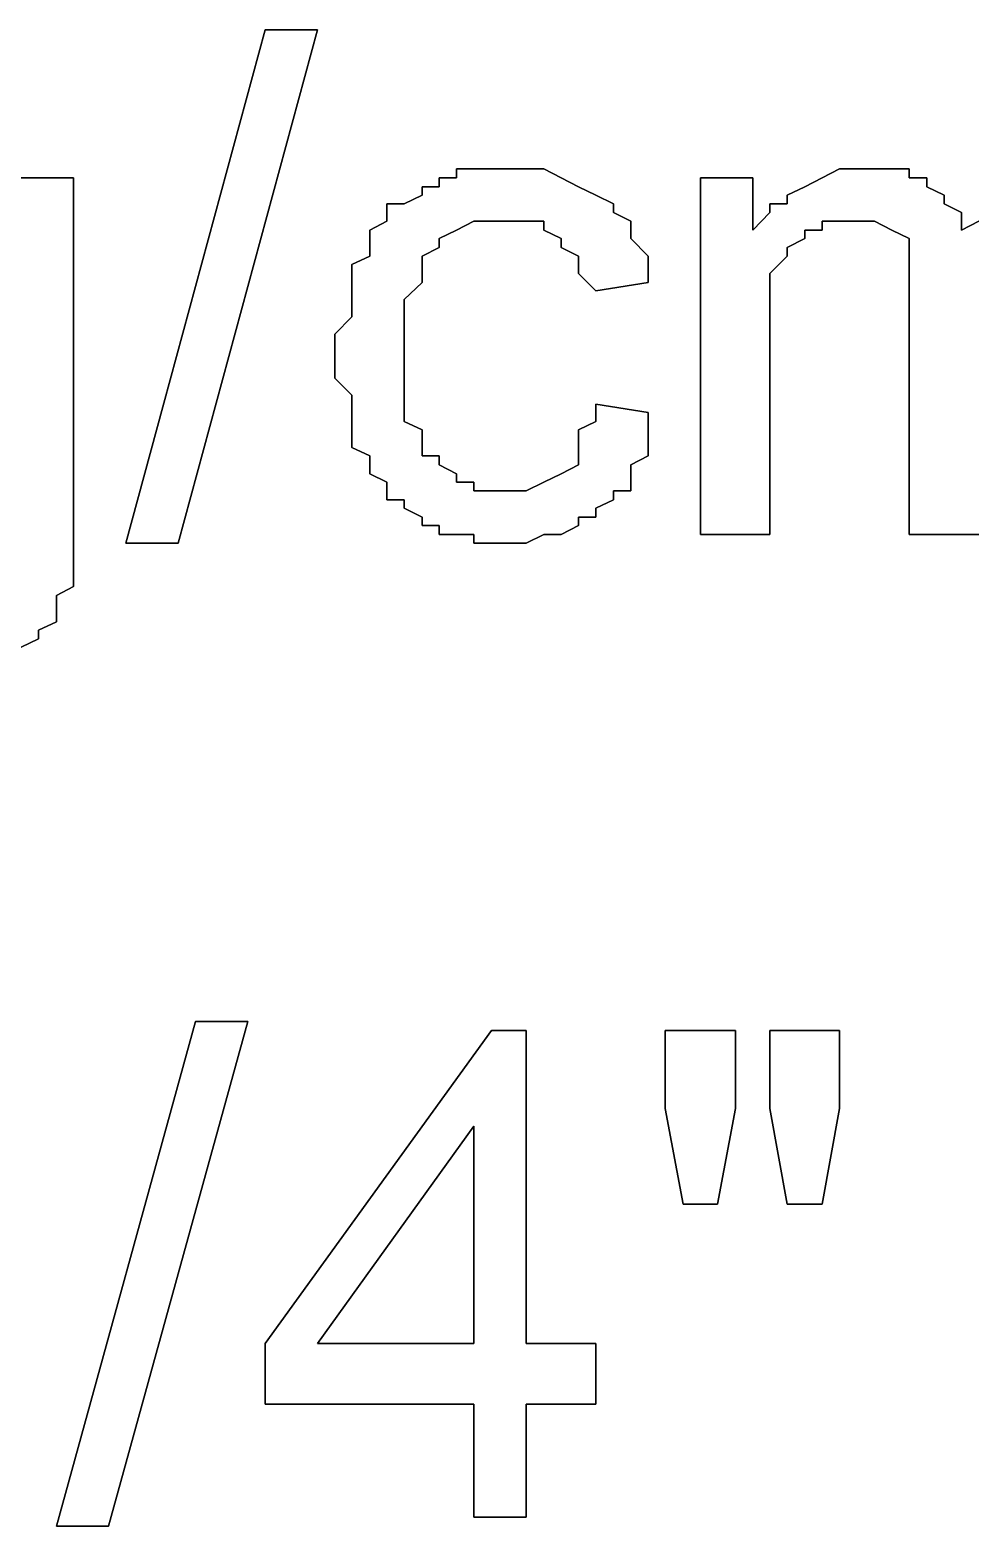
# Model space of a CAD drawing. Header units: metres. Extents: x 2.9 to 42.8, y 1.7 to 28.7.
# Drawn here: x 40.5677 to 40.7582, y 23.2604 to 23.5638 of the extents above; entities that cross this region are included whole.
import ezdxf

# ---------------------------------------------------------------- set-up
doc = ezdxf.new("R2010")
doc.units = ezdxf.units.M
doc.layers.add('GRIS', color=8, linetype='Continuous')

msp = doc.modelspace()

# ---------------------------------------------------------------- linework, layer by layer
at = {"layer": 'GRIS', "lineweight": -3}
for points in [[(40.6153, 23.5638), (40.5871, 23.4597), (40.6153, 23.5638)], [(40.5977, 23.4597), (40.6259, 23.5638), (40.5977, 23.4597)], [(40.6259, 23.5638), (40.6153, 23.5638), (40.6259, 23.5638)], [(40.6576, 23.5356), (40.6541, 23.5356), (40.6576, 23.5356)], [(40.6541, 23.5356), (40.6541, 23.5338), (40.6541, 23.5356)], [(40.6612, 23.5356), (40.6576, 23.5356), (40.6612, 23.5356)], [(40.6647, 23.5356), (40.6612, 23.5356), (40.6647, 23.5356)], [(40.6682, 23.5356), (40.6647, 23.5356), (40.6682, 23.5356)], [(40.6718, 23.5356), (40.6682, 23.5356), (40.6718, 23.5356)], [(40.6753, 23.5338), (40.6718, 23.5356), (40.6753, 23.5338)], [(40.7317, 23.5356), (40.7282, 23.5338), (40.7317, 23.5356)], [(40.7353, 23.5356), (40.7317, 23.5356), (40.7353, 23.5356)], [(40.7388, 23.5356), (40.7353, 23.5356), (40.7388, 23.5356)], [(40.7423, 23.5356), (40.7388, 23.5356), (40.7423, 23.5356)], [(40.7458, 23.5356), (40.7423, 23.5356), (40.7458, 23.5356)], [(40.7458, 23.5338), (40.7458, 23.5356), (40.7458, 23.5338)], [(40.5765, 23.5338), (40.5659, 23.5338), (40.5765, 23.5338)], [(40.5765, 23.4721), (40.5765, 23.5338), (40.5765, 23.4721)], [(40.6506, 23.532), (40.6471, 23.532), (40.6506, 23.532)], [(40.6471, 23.532), (40.6471, 23.5303), (40.6471, 23.532)], [(40.6541, 23.5338), (40.6506, 23.5338), (40.6541, 23.5338)], [(40.6506, 23.5338), (40.6506, 23.532), (40.6506, 23.5338)], [(40.6788, 23.532), (40.6753, 23.5338), (40.6788, 23.532)], [(40.6823, 23.5303), (40.6788, 23.532), (40.6823, 23.5303)], [(40.7141, 23.5338), (40.7035, 23.5338), (40.7141, 23.5338)], [(40.7035, 23.5338), (40.7035, 23.4615), (40.7035, 23.5338)], [(40.7141, 23.5232), (40.7141, 23.5338), (40.7141, 23.5232)], [(40.7247, 23.532), (40.7211, 23.5303), (40.7247, 23.532)], [(40.7282, 23.5338), (40.7247, 23.532), (40.7282, 23.5338)], [(40.7494, 23.5338), (40.7458, 23.5338), (40.7494, 23.5338)], [(40.7494, 23.532), (40.7494, 23.5338), (40.7494, 23.532)], [(40.7529, 23.5303), (40.7494, 23.532), (40.7529, 23.5303)], [(40.6471, 23.5303), (40.6435, 23.5285), (40.6471, 23.5303)], [(40.6859, 23.5285), (40.6823, 23.5303), (40.6859, 23.5285)], [(40.7211, 23.5303), (40.7211, 23.5285), (40.7211, 23.5303)], [(40.7529, 23.5285), (40.7529, 23.5303), (40.7529, 23.5285)], [(40.6435, 23.5285), (40.64, 23.5285), (40.6435, 23.5285)], [(40.64, 23.5285), (40.64, 23.5268), (40.64, 23.5285)], [(40.64, 23.5268), (40.64, 23.525), (40.64, 23.5268)], [(40.6859, 23.5268), (40.6859, 23.5285), (40.6859, 23.5268)], [(40.6894, 23.525), (40.6859, 23.5268), (40.6894, 23.525)], [(40.7176, 23.5268), (40.7141, 23.5232), (40.7176, 23.5268)], [(40.7211, 23.5285), (40.7176, 23.5285), (40.7211, 23.5285)], [(40.7176, 23.5285), (40.7176, 23.5268), (40.7176, 23.5285)], [(40.7564, 23.5268), (40.7529, 23.5285), (40.7564, 23.5268)], [(40.7564, 23.525), (40.7564, 23.5268), (40.7564, 23.525)], [(40.64, 23.525), (40.6365, 23.5232), (40.64, 23.525)], [(40.6365, 23.5232), (40.6365, 23.5197), (40.6365, 23.5232)], [(40.6506, 23.5215), (40.6541, 23.5232), (40.6506, 23.5215)], [(40.6541, 23.5232), (40.6576, 23.525), (40.6541, 23.5232)], [(40.6576, 23.525), (40.6612, 23.525), (40.6576, 23.525)], [(40.6612, 23.525), (40.6647, 23.525), (40.6612, 23.525)], [(40.6647, 23.525), (40.6682, 23.525), (40.6647, 23.525)], [(40.6682, 23.525), (40.6718, 23.525), (40.6682, 23.525)], [(40.6718, 23.525), (40.6718, 23.5232), (40.6718, 23.525)], [(40.6718, 23.5232), (40.6753, 23.5215), (40.6718, 23.5232)], [(40.6894, 23.5232), (40.6894, 23.525), (40.6894, 23.5232)], [(40.6894, 23.5215), (40.6894, 23.5232), (40.6894, 23.5215)], [(40.7247, 23.5215), (40.7247, 23.5232), (40.7247, 23.5215)], [(40.7247, 23.5232), (40.7282, 23.5232), (40.7247, 23.5232)], [(40.7282, 23.5232), (40.7282, 23.525), (40.7282, 23.5232)], [(40.7282, 23.525), (40.7317, 23.525), (40.7282, 23.525)], [(40.7317, 23.525), (40.7353, 23.525), (40.7317, 23.525)], [(40.7353, 23.525), (40.7388, 23.525), (40.7353, 23.525)], [(40.7388, 23.525), (40.7423, 23.5232), (40.7388, 23.525)], [(40.7423, 23.5232), (40.7458, 23.5215), (40.7423, 23.5232)], [(40.7599, 23.525), (40.7564, 23.5232), (40.7599, 23.525)], [(40.7564, 23.5232), (40.7564, 23.525), (40.7564, 23.5232)], [(40.6365, 23.5197), (40.6365, 23.5179), (40.6365, 23.5197)], [(40.6471, 23.5179), (40.6506, 23.5197), (40.6471, 23.5179)], [(40.6506, 23.5197), (40.6506, 23.5215), (40.6506, 23.5197)], [(40.6753, 23.5215), (40.6753, 23.5197), (40.6753, 23.5215)], [(40.6753, 23.5197), (40.6788, 23.5179), (40.6753, 23.5197)], [(40.6929, 23.5179), (40.6894, 23.5215), (40.6929, 23.5179)], [(40.7211, 23.5197), (40.7247, 23.5215), (40.7211, 23.5197)], [(40.7211, 23.5179), (40.7211, 23.5197), (40.7211, 23.5179)], [(40.7458, 23.5215), (40.7458, 23.5197), (40.7458, 23.5215)], [(40.7458, 23.5197), (40.7458, 23.5179), (40.7458, 23.5197)], [(40.6365, 23.5179), (40.6329, 23.5162), (40.6365, 23.5179)], [(40.6471, 23.5162), (40.6471, 23.5179), (40.6471, 23.5162)], [(40.6788, 23.5179), (40.6788, 23.5162), (40.6788, 23.5179)], [(40.6929, 23.5162), (40.6929, 23.5179), (40.6929, 23.5162)], [(40.7176, 23.5144), (40.7211, 23.5179), (40.7176, 23.5144)], [(40.7458, 23.5179), (40.7458, 23.5162), (40.7458, 23.5179)], [(40.6329, 23.5162), (40.6329, 23.5144), (40.6329, 23.5162)], [(40.6329, 23.5144), (40.6329, 23.5126), (40.6329, 23.5144)], [(40.6471, 23.5144), (40.6471, 23.5162), (40.6471, 23.5144)], [(40.6471, 23.5126), (40.6471, 23.5144), (40.6471, 23.5126)], [(40.6788, 23.5162), (40.6788, 23.5144), (40.6788, 23.5162)], [(40.6788, 23.5144), (40.6823, 23.5109), (40.6788, 23.5144)], [(40.6929, 23.5144), (40.6929, 23.5162), (40.6929, 23.5144)], [(40.6929, 23.5126), (40.6929, 23.5144), (40.6929, 23.5126)], [(40.7176, 23.5126), (40.7176, 23.5144), (40.7176, 23.5126)], [(40.7458, 23.5162), (40.7458, 23.5144), (40.7458, 23.5162)], [(40.7458, 23.5144), (40.7458, 23.5109), (40.7458, 23.5144)], [(40.6329, 23.5126), (40.6329, 23.5109), (40.6329, 23.5126)], [(40.6329, 23.5109), (40.6329, 23.5073), (40.6329, 23.5109)], [(40.6435, 23.5091), (40.6471, 23.5126), (40.6435, 23.5091)], [(40.6823, 23.5109), (40.6929, 23.5126), (40.6823, 23.5109)], [(40.7176, 23.5109), (40.7176, 23.5126), (40.7176, 23.5109)], [(40.7176, 23.5091), (40.7176, 23.5109), (40.7176, 23.5091)], [(40.7458, 23.5109), (40.7458, 23.5091), (40.7458, 23.5109)], [(40.6435, 23.5073), (40.6435, 23.5091), (40.6435, 23.5073)], [(40.7176, 23.5056), (40.7176, 23.5091), (40.7176, 23.5056)], [(40.7458, 23.5091), (40.7458, 23.4615), (40.7458, 23.5091)], [(40.6329, 23.5056), (40.6294, 23.5021), (40.6329, 23.5056)], [(40.6329, 23.5073), (40.6329, 23.5056), (40.6329, 23.5073)], [(40.6435, 23.5056), (40.6435, 23.5073), (40.6435, 23.5056)], [(40.6435, 23.5021), (40.6435, 23.5056), (40.6435, 23.5021)], [(40.7176, 23.5038), (40.7176, 23.5056), (40.7176, 23.5038)], [(40.6294, 23.5021), (40.6294, 23.5003), (40.6294, 23.5021)], [(40.6435, 23.4985), (40.6435, 23.5021), (40.6435, 23.4985)], [(40.7176, 23.5003), (40.7176, 23.5038), (40.7176, 23.5003)], [(40.6294, 23.5003), (40.6294, 23.4968), (40.6294, 23.5003)], [(40.6435, 23.495), (40.6435, 23.4985), (40.6435, 23.495)], [(40.7176, 23.4985), (40.7176, 23.5003), (40.7176, 23.4985)], [(40.7176, 23.4615), (40.7176, 23.4985), (40.7176, 23.4615)], [(40.6294, 23.4968), (40.6294, 23.495), (40.6294, 23.4968)], [(40.6294, 23.495), (40.6294, 23.4932), (40.6294, 23.495)], [(40.6294, 23.4932), (40.6329, 23.4897), (40.6294, 23.4932)], [(40.6435, 23.4915), (40.6435, 23.495), (40.6435, 23.4915)], [(40.6329, 23.4897), (40.6329, 23.4879), (40.6329, 23.4897)], [(40.6435, 23.4897), (40.6435, 23.4915), (40.6435, 23.4897)], [(40.6435, 23.4862), (40.6435, 23.4897), (40.6435, 23.4862)], [(40.6329, 23.4879), (40.6329, 23.4862), (40.6329, 23.4879)], [(40.6329, 23.4862), (40.6329, 23.4827), (40.6329, 23.4862)], [(40.6435, 23.4844), (40.6435, 23.4862), (40.6435, 23.4844)], [(40.6823, 23.4879), (40.6823, 23.4844), (40.6823, 23.4879)], [(40.6929, 23.4862), (40.6823, 23.4879), (40.6929, 23.4862)], [(40.6929, 23.4844), (40.6929, 23.4862), (40.6929, 23.4844)], [(40.6471, 23.4827), (40.6435, 23.4844), (40.6471, 23.4827)], [(40.6823, 23.4844), (40.6788, 23.4827), (40.6823, 23.4844)], [(40.6929, 23.4809), (40.6929, 23.4844), (40.6929, 23.4809)], [(40.6329, 23.4827), (40.6329, 23.4809), (40.6329, 23.4827)], [(40.6329, 23.4809), (40.6329, 23.4791), (40.6329, 23.4809)], [(40.6471, 23.4809), (40.6471, 23.4827), (40.6471, 23.4809)], [(40.6471, 23.4791), (40.6471, 23.4809), (40.6471, 23.4791)], [(40.6788, 23.4827), (40.6788, 23.4791), (40.6788, 23.4827)], [(40.6929, 23.4791), (40.6929, 23.4809), (40.6929, 23.4791)], [(40.6329, 23.4791), (40.6365, 23.4774), (40.6329, 23.4791)], [(40.6365, 23.4774), (40.6365, 23.4756), (40.6365, 23.4774)], [(40.6471, 23.4774), (40.6471, 23.4791), (40.6471, 23.4774)], [(40.6506, 23.4774), (40.6471, 23.4774), (40.6506, 23.4774)], [(40.6506, 23.4756), (40.6506, 23.4774), (40.6506, 23.4756)], [(40.6788, 23.4791), (40.6788, 23.4774), (40.6788, 23.4791)], [(40.6788, 23.4774), (40.6788, 23.4756), (40.6788, 23.4774)], [(40.6894, 23.4756), (40.6929, 23.4774), (40.6894, 23.4756)], [(40.6929, 23.4774), (40.6929, 23.4791), (40.6929, 23.4774)], [(40.6365, 23.4756), (40.6365, 23.4738), (40.6365, 23.4756)], [(40.6541, 23.4738), (40.6506, 23.4756), (40.6541, 23.4738)], [(40.6788, 23.4756), (40.6753, 23.4738), (40.6788, 23.4756)], [(40.6894, 23.4738), (40.6894, 23.4756), (40.6894, 23.4738)], [(40.5765, 23.4685), (40.5765, 23.4721), (40.5765, 23.4685)], [(40.6365, 23.4738), (40.64, 23.4721), (40.6365, 23.4738)], [(40.64, 23.4721), (40.64, 23.4703), (40.64, 23.4721)], [(40.6541, 23.4721), (40.6541, 23.4738), (40.6541, 23.4721)], [(40.6576, 23.4721), (40.6541, 23.4721), (40.6576, 23.4721)], [(40.6576, 23.4703), (40.6576, 23.4721), (40.6576, 23.4703)], [(40.6718, 23.4721), (40.6682, 23.4703), (40.6718, 23.4721)], [(40.6753, 23.4738), (40.6718, 23.4721), (40.6753, 23.4738)], [(40.6894, 23.4703), (40.6894, 23.4738), (40.6894, 23.4703)], [(40.5765, 23.465), (40.5765, 23.4685), (40.5765, 23.465)], [(40.64, 23.4703), (40.64, 23.4685), (40.64, 23.4703)], [(40.64, 23.4685), (40.6435, 23.4685), (40.64, 23.4685)], [(40.6435, 23.4685), (40.6435, 23.4668), (40.6435, 23.4685)], [(40.6612, 23.4703), (40.6576, 23.4703), (40.6612, 23.4703)], [(40.6647, 23.4703), (40.6612, 23.4703), (40.6647, 23.4703)], [(40.6682, 23.4703), (40.6647, 23.4703), (40.6682, 23.4703)], [(40.6823, 23.4668), (40.6859, 23.4685), (40.6823, 23.4668)], [(40.6859, 23.4685), (40.6859, 23.4703), (40.6859, 23.4685)], [(40.6859, 23.4703), (40.6894, 23.4703), (40.6859, 23.4703)], [(40.5765, 23.4633), (40.5765, 23.465), (40.5765, 23.4633)], [(40.6435, 23.4668), (40.6471, 23.465), (40.6435, 23.4668)], [(40.6471, 23.465), (40.6471, 23.4633), (40.6471, 23.465)], [(40.6788, 23.4633), (40.6788, 23.465), (40.6788, 23.4633)], [(40.6788, 23.465), (40.6823, 23.465), (40.6788, 23.465)], [(40.6823, 23.465), (40.6823, 23.4668), (40.6823, 23.465)], [(40.5765, 23.4597), (40.5765, 23.4633), (40.5765, 23.4597)], [(40.6471, 23.4633), (40.6506, 23.4633), (40.6471, 23.4633)], [(40.6506, 23.4633), (40.6506, 23.4615), (40.6506, 23.4633)], [(40.6753, 23.4615), (40.6788, 23.4633), (40.6753, 23.4615)], [(40.5765, 23.458), (40.5765, 23.4597), (40.5765, 23.458)], [(40.5871, 23.4597), (40.5977, 23.4597), (40.5871, 23.4597)], [(40.6506, 23.4615), (40.6541, 23.4615), (40.6506, 23.4615)], [(40.6541, 23.4615), (40.6576, 23.4615), (40.6541, 23.4615)], [(40.6576, 23.4615), (40.6576, 23.4597), (40.6576, 23.4615)], [(40.6576, 23.4597), (40.6612, 23.4597), (40.6576, 23.4597)], [(40.6612, 23.4597), (40.6647, 23.4597), (40.6612, 23.4597)], [(40.6647, 23.4597), (40.6682, 23.4597), (40.6647, 23.4597)], [(40.6682, 23.4597), (40.6718, 23.4615), (40.6682, 23.4597)], [(40.6718, 23.4615), (40.6753, 23.4615), (40.6718, 23.4615)], [(40.7035, 23.4615), (40.7176, 23.4615), (40.7035, 23.4615)], [(40.7458, 23.4615), (40.7599, 23.4615), (40.7458, 23.4615)], [(40.5765, 23.4544), (40.5765, 23.458), (40.5765, 23.4544)], [(40.5765, 23.4527), (40.5765, 23.4544), (40.5765, 23.4527)], [(40.573, 23.4491), (40.5765, 23.4509), (40.573, 23.4491)], [(40.5765, 23.4509), (40.5765, 23.4527), (40.5765, 23.4509)], [(40.573, 23.4474), (40.573, 23.4491), (40.573, 23.4474)], [(40.573, 23.4456), (40.573, 23.4474), (40.573, 23.4456)], [(40.5694, 23.4421), (40.573, 23.4438), (40.5694, 23.4421)], [(40.573, 23.4438), (40.573, 23.4456), (40.573, 23.4438)], [(40.5694, 23.4403), (40.5694, 23.4421), (40.5694, 23.4403)], [(40.5659, 23.4386), (40.5694, 23.4403), (40.5659, 23.4386)], [(40.6012, 23.3627), (40.573, 23.2604), (40.6012, 23.3627)], [(40.5836, 23.2604), (40.6118, 23.3627), (40.5836, 23.2604)], [(40.6118, 23.3627), (40.6012, 23.3627), (40.6118, 23.3627)], [(40.6612, 23.3609), (40.6153, 23.2974), (40.6612, 23.3609)], [(40.6682, 23.3609), (40.6612, 23.3609), (40.6682, 23.3609)], [(40.6682, 23.2974), (40.6682, 23.3609), (40.6682, 23.2974)], [(40.7106, 23.3609), (40.6964, 23.3609), (40.7106, 23.3609)], [(40.6964, 23.3609), (40.6964, 23.3451), (40.6964, 23.3609)], [(40.7106, 23.3451), (40.7106, 23.3609), (40.7106, 23.3451)], [(40.7317, 23.3609), (40.7176, 23.3609), (40.7317, 23.3609)], [(40.7176, 23.3609), (40.7176, 23.3451), (40.7176, 23.3609)], [(40.7317, 23.3451), (40.7317, 23.3609), (40.7317, 23.3451)], [(40.6964, 23.3451), (40.7, 23.3257), (40.6964, 23.3451)], [(40.707, 23.3257), (40.7106, 23.3451), (40.707, 23.3257)], [(40.7176, 23.3451), (40.7211, 23.3257), (40.7176, 23.3451)], [(40.7282, 23.3257), (40.7317, 23.3451), (40.7282, 23.3257)], [(40.6259, 23.2974), (40.6576, 23.3415), (40.6259, 23.2974)], [(40.6576, 23.3415), (40.6576, 23.2974), (40.6576, 23.3415)], [(40.7, 23.3257), (40.707, 23.3257), (40.7, 23.3257)], [(40.7211, 23.3257), (40.7282, 23.3257), (40.7211, 23.3257)], [(40.6153, 23.2974), (40.6153, 23.2851), (40.6153, 23.2974)], [(40.6576, 23.2974), (40.6259, 23.2974), (40.6576, 23.2974)], [(40.6823, 23.2974), (40.6682, 23.2974), (40.6823, 23.2974)], [(40.6823, 23.2851), (40.6823, 23.2974), (40.6823, 23.2851)], [(40.6153, 23.2851), (40.6576, 23.2851), (40.6153, 23.2851)], [(40.6576, 23.2851), (40.6576, 23.2622), (40.6576, 23.2851)], [(40.6682, 23.2622), (40.6682, 23.2851), (40.6682, 23.2622)], [(40.6682, 23.2851), (40.6823, 23.2851), (40.6682, 23.2851)], [(40.6576, 23.2622), (40.6682, 23.2622), (40.6576, 23.2622)], [(40.573, 23.2604), (40.5836, 23.2604), (40.573, 23.2604)]]:
    msp.add_lwpolyline(points, dxfattribs=at)

doc.saveas('drawing.dxf')
